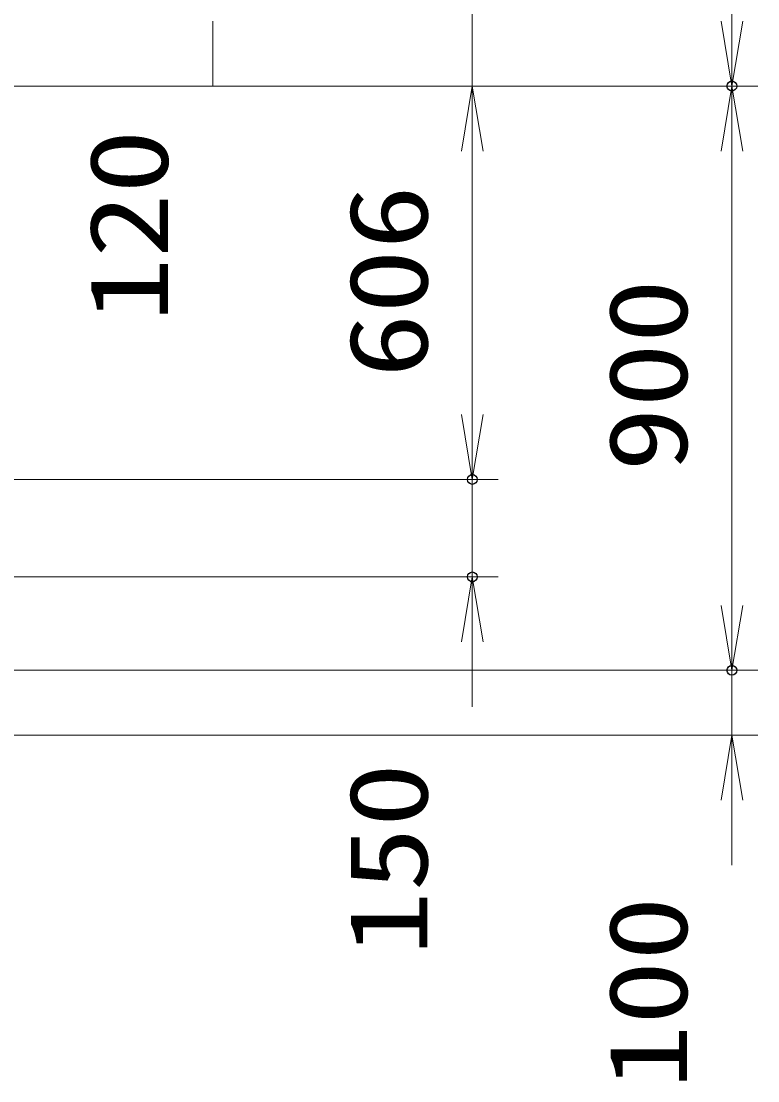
# Model space of a CAD drawing. Units: millimetres at full size. Extents: x -11880 to 11880, y -8400 to 8400.
# Drawn here: x 7131 to 8266, y -2178 to -546 of the extents above; entities that cross this region are included whole.
import ezdxf
from ezdxf.enums import TextEntityAlignment as Align

# ---------------------------------------------------------------- set-up
doc = ezdxf.new("R2010")
doc.units = ezdxf.units.MM
doc.header["$LTSCALE"] = 30
doc.header["$PDMODE"] = 32
doc.header["$PDSIZE"] = 15
doc.layers.add('0-5_寸法線', color=4, linetype='Continuous', lineweight=18)
doc.layers.add('0-6_0', color=7, linetype='Continuous', lineweight=18)
doc.layers.add('0-7_Defpoints', color=7, linetype='Continuous')
doc.styles.add('ＭＳ ゴシック', font='')
doc.styles.get('ＭＳ ゴシック').set_extended_font_data('MS Gothic')

# ---------------------------------------------------------------- blocks, each defined once
blk = doc.blocks.new('_Open')
at = {"layer": '0-6_0', "color": 4}
blk.add_line((-30, 5), (0, 0), dxfattribs=at)
blk.add_lwpolyline([(-30, -5), (0, 0), (-30, 0)], dxfattribs=at)
blk = doc.blocks.new('S301')
at = {"layer": '0-5_寸法線'}
for points in [[(-390998.2, 81886629.1), (-427137.4, 81886629.1), (-447679.8, 81841328.6), (-448918.8, 81838596.4)], [(-448135.2, 81841535.1), (-448918.8, 81838596.4), (-447224.5, 81841122.1)]]:
    blk.add_lwpolyline(points, dxfattribs=at)
at = {"layer": '0-5_寸法線', "color": 254, "style": 'ＭＳ ゴシック'}
blk.add_text('固定柱 STKM13A', height=3637, dxfattribs=at).set_placement((-423128.4, 81894329.6), align=Align.BOTTOM_LEFT)
at = {"layer": '0-5_寸法線', "color": 254, "style": 'ＭＳ ゴシック', "width": 1.05}
blk.add_text('φ165.2×12t', height=3637, dxfattribs=at).set_placement((-423542.2, 81888029.6), align=Align.BOTTOM_LEFT)

msp = doc.modelspace()

# ---------------------------------------------------------------- linework, layer by layer
at = {"layer": '0-5_寸法線'}
for p, q in [((8226.23, -646.03), (8226.23, 753.97)), ((7826.23, -646.03), (7826.23, -446.03)), ((7426.23, -546.03), (7426.23, -646.03)), ((6244.01, -646.03), (7866.23, -646.03)), ((6244.01, -646.03), (7866.23, -646.03)), ((6244.01, -646.03), (8266.23, -646.03)), ((6244.01, -646.03), (8266.23, -646.03)), ((7826.23, -646.03), (7826.23, -1252.03)), ((8226.23, -1546.03), (8226.23, -646.03)), ((7826.23, -746.03), (7826.23, -846.03)), ((7826.23, -1152.03), (7826.23, -1052.03)), ((5894.01, -1252.03), (7866.23, -1252.03)), ((5894.01, -1252.03), (7866.23, -1252.03)), ((7826.23, -1252.03), (7826.23, -1402.03)), ((8226.23, -1446.03), (8226.23, -1346.03)), ((5894.01, -1402.03), (7866.23, -1402.03)), ((7826.23, -1502.03), (7826.23, -1602.03)), ((6394.01, -1546.03), (8266.23, -1546.03)), ((6394.01, -1546.03), (8266.23, -1546.03)), ((8226.23, -1646.03), (8226.23, -1546.03)), ((6394.01, -1646.03), (8266.23, -1646.03)), ((8226.23, -1746.03), (8226.23, -1846.03))]:
    msp.add_line(p, q, dxfattribs=at)
at = {"layer": '0-7_Defpoints'}
for p in [(8226.23, -646.03), (7826.23, -1252.03), (7826.23, -1402.03), (8226.23, -1546.03)]:
    msp.add_point(p, dxfattribs=at)

# ---------------------------------------------------------------- block references
at = {"layer": '0-5_寸法線', "xscale": 0.03333333, "yscale": 0.03333333}
msp.add_blockref('S301', (20654.75, -2728541.35), dxfattribs=at)
at = {"layer": '0-5_寸法線', "xscale": 3.333333, "yscale": 3.333333}
for p, rotation in [((8226.23, -646.03), 270), ((7826.23, -646.03), 90), ((7826.23, -646.03), 90), ((8226.23, -646.03), 90), ((7826.23, -1252.03), 270), ((7826.23, -1252.03), 270), ((7826.23, -1402.03), 90), ((8226.23, -1546.03), 270), ((8226.23, -1546.03), 270), ((8226.23, -1646.03), 90)]:
    msp.add_blockref('_Open', p, dxfattribs=dict(at, rotation=rotation))

# ---------------------------------------------------------------- texts
at = {"layer": '0-5_寸法線', "color": 254, "style": 'ＭＳ ゴシック', "width": 1.2}
for s, p in [('120', (7393.55, -1009.59)), ('606', (7793.55, -1095.43)), ('900', (8193.55, -1240.03)), ('150', (7793.55, -1985.52)), ('100', (8193.55, -2191.23))]:
    msp.add_text(s, height=121.2, rotation=90, dxfattribs=at).set_placement(p, align=Align.BOTTOM_LEFT)

doc.saveas('drawing.dxf')
